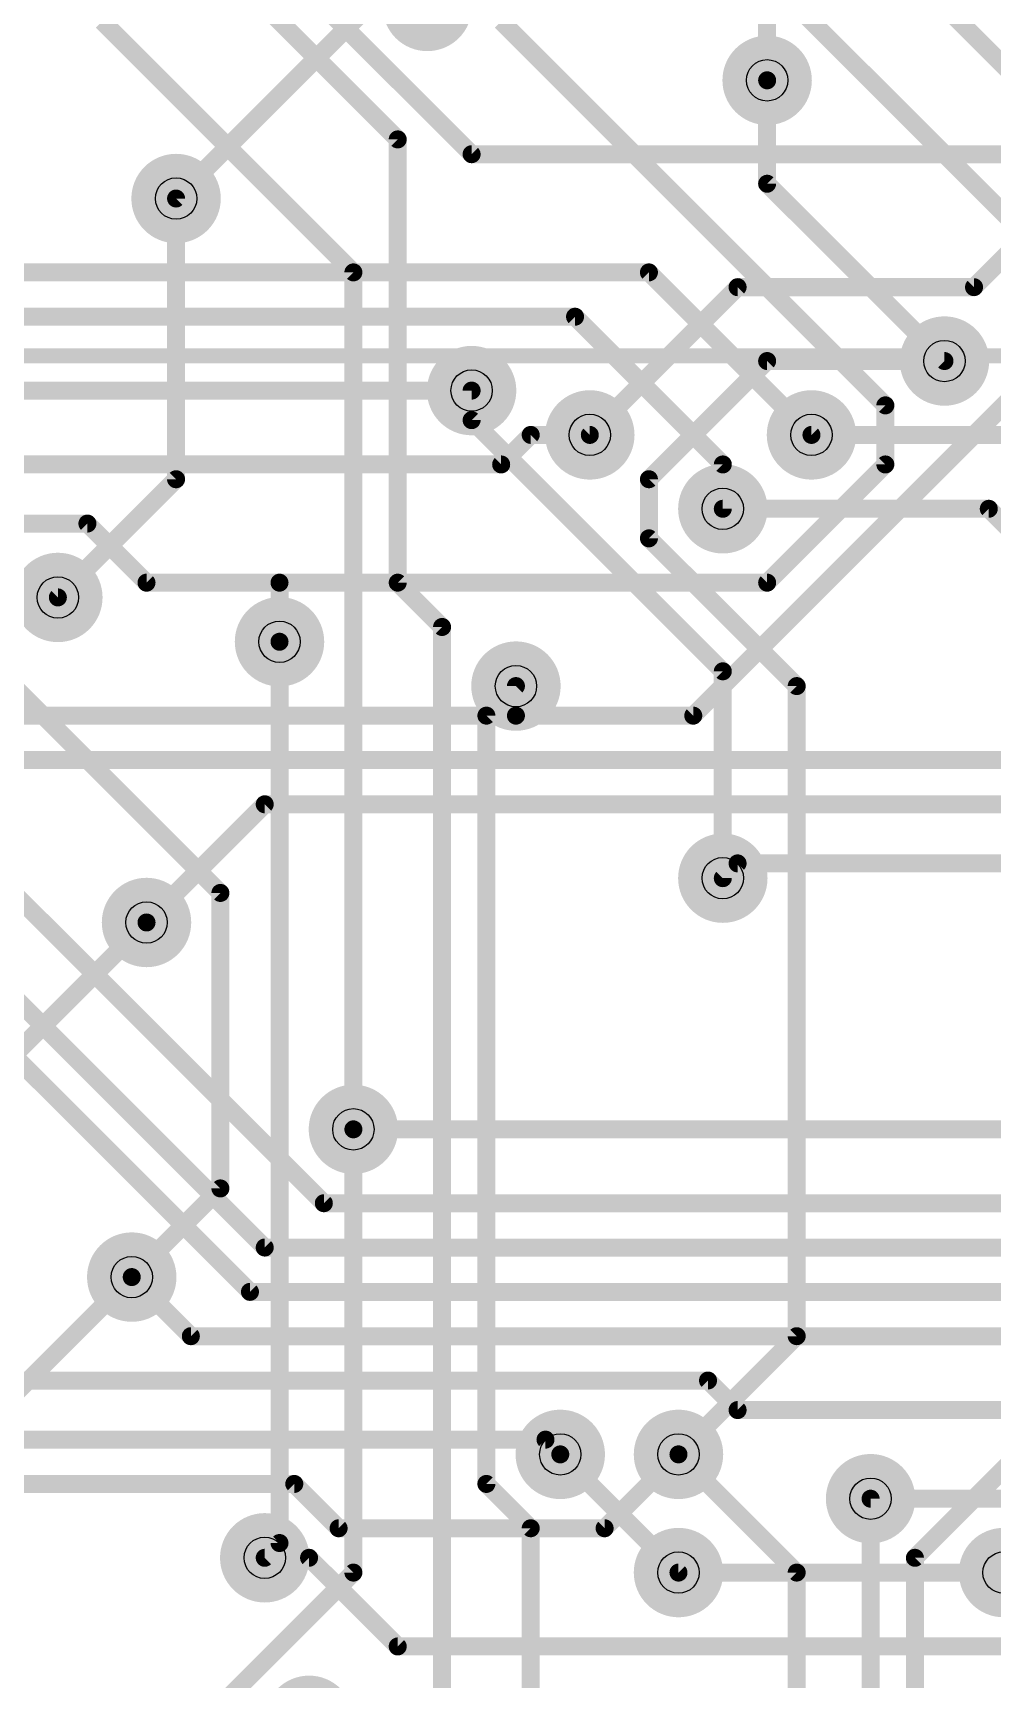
# Model space of a CAD drawing. Extents: x 0 to 200, y 0 to 49.
# Drawn here: x 92.29 to 100.4, y 16.72 to 30.65 of the extents above; entities that cross this region are included whole.
import ezdxf

# ---------------------------------------------------------------- set-up
doc = ezdxf.new("R2010")
doc.units = 0
for name, color, linetype in [('1', 12, 'CONTINUOUS'), ('16', 132, 'CONTINUOUS'), ('18', 110, 'CONTINUOUS'), ('21', 253, 'CONTINUOUS'), ('44', 253, 'CONTINUOUS')]:
    doc.layers.add(name, color=color, linetype=linetype)

# ---------------------------------------------------------------- blocks, each defined once
blk = doc.blocks.new('ROUNDV')
at = {"const_width": 0.5}
blk.add_lwpolyline([(0, -0.25, 1), (0, 0.25, 1), (0, -0.25)], format="xyb", dxfattribs=at)

msp = doc.modelspace()

# ---------------------------------------------------------------- linework, layer by layer
at = {"layer": '1', "const_width": 0.1524}
for points in [[(103, 27.875), (97.375, 33.5)], [(100.625, 29), (96.875, 32.75)], [(93.5, 29.25), (95.125, 30.875)], [(99.5, 27.5), (96.25, 30.75)], [(98.5, 29.375), (98.5, 30.25)], [(100, 27.875), (98.5, 29.375)], [(97.5, 28.625), (90.875, 28.625)], [(98.875, 27.25), (97.5, 28.625)], [(86.25, 28.25), (96.875, 28.25)], [(96.875, 28.25), (98.125, 27)], [(81.375, 27.625), (96, 27.625)], [(97.875, 24.875), (100.625, 27.625)], [(99.5, 27), (99.5, 27.5)], [(96.25, 27), (96.5, 27.25)], [(96.5, 27.25), (97, 27.25)], [(86.25, 27), (96.25, 27)], [(98.125, 27), (98.125, 26.625)], [(98.5, 26), (99.5, 27)], [(91.75, 26.5), (92.75, 26.5)], [(92.75, 26.5), (93.25, 26)], [(93.25, 26), (94.375, 26)], [(94.375, 26), (98.5, 26)], [(94.375, 25.5), (94.375, 26)], [(91.625, 25.875), (92.5, 25.875)], [(96.375, 24.875), (96.375, 25.125)], [(91.125, 24.875), (96.375, 24.875)], [(96.375, 24.875), (97.875, 24.875)], [(91.25, 24.5), (101.75, 24.5)], [(93.25, 23.125), (94.25, 24.125)], [(94.25, 24.125), (101.875, 24.125)], [(98.125, 23.5), (98.25, 23.625)], [(98.25, 23.625), (105.5, 23.625)], [(92.125, 23.375), (94.75, 20.75)], [(91.875, 22.75), (94.25, 20.375)], [(92, 22.125), (94.125, 20)], [(95, 21.375), (103.25, 21.375)], [(94.75, 20.75), (103.375, 20.75)], [(94.25, 20.375), (103.25, 20.375)], [(93.125, 20.125), (93.625, 19.625)], [(94.125, 20), (103.125, 20)], [(93.625, 19.625), (103, 19.625)], [(89, 19.25), (98, 19.25)], [(98, 19.25), (98.25, 19)], [(98.25, 19), (101.875, 19)], [(96.625, 18.75), (89.5, 18.75)], [(96.75, 18.625), (96.625, 18.75)], [(97.125, 18), (97.75, 18.625)], [(89.625, 18.375), (94.5, 18.375)], [(94.5, 18.375), (94.875, 18)], [(99.375, 18.25), (101.25, 18.25)], [(94.875, 18), (97.125, 18)], [(94.625, 17.75), (94.25, 17.75)], [(95.375, 17), (94.625, 17.75)], [(100.5, 17.625), (97.75, 17.625)], [(105.125, 17), (95.375, 17)]]:
    msp.add_lwpolyline(points, dxfattribs=at)
at = {"layer": '1', "const_width": 0.0762}
for points in [[(98.5381, 30.25, 1), (98.4619, 30.25)], [(98.4619, 29.375, 1), (98.5381, 29.375)], [(98.5269, 29.4019, 1), (98.4731, 29.3481)], [(93.4731, 29.2769, 1), (93.5269, 29.2231)], [(97.5269, 28.6519, 1), (97.4731, 28.5981)], [(97.5, 28.5869, 1), (97.5, 28.6631)], [(96.9019, 28.2769, 1), (96.8481, 28.2231)], [(96.875, 28.2119, 1), (96.875, 28.2881)], [(99.9731, 27.8481, 1), (100.0269, 27.9019)], [(96, 27.5869, 1), (96, 27.6631)], [(99.5381, 27.5, 1), (99.4619, 27.5)], [(99.4731, 27.4731, 1), (99.5269, 27.5269)], [(96.5, 27.2881, 1), (96.5, 27.2119)], [(96.5269, 27.2231, 1), (96.4731, 27.2769)], [(97, 27.2119, 1), (97, 27.2881)], [(98.8481, 27.2231, 1), (98.9019, 27.2769)], [(96.2231, 27.0269, 1), (96.2769, 26.9731)], [(96.25, 26.9619, 1), (96.25, 27.0381)], [(98.1631, 27, 1), (98.0869, 27)], [(98.0981, 26.9731, 1), (98.1519, 27.0269)], [(99.4619, 27, 1), (99.5381, 27)], [(99.5269, 26.9731, 1), (99.4731, 27.0269)], [(98.0869, 26.625, 1), (98.1631, 26.625)], [(92.7769, 26.5269, 1), (92.7231, 26.4731)], [(92.75, 26.4619, 1), (92.75, 26.5381)], [(93.25, 26.0381, 1), (93.25, 25.9619)], [(93.2231, 25.9731, 1), (93.2769, 26.0269)], [(94.375, 26.0381, 1), (94.375, 25.9619)], [(94.4131, 26, 1), (94.3369, 26)], [(94.375, 25.9619, 1), (94.375, 26.0381)], [(98.4731, 26.0269, 1), (98.5269, 25.9731)], [(98.5, 25.9619, 1), (98.5, 26.0381)], [(92.5, 25.8369, 1), (92.5, 25.9131)], [(94.3369, 25.5, 1), (94.4131, 25.5)], [(96.4131, 25.125, 1), (96.3369, 25.125)], [(96.375, 24.9131, 1), (96.375, 24.8369)], [(96.375, 24.8369, 1), (96.375, 24.9131)], [(97.8481, 24.9019, 1), (97.9019, 24.8481)], [(97.875, 24.8369, 1), (97.875, 24.9131)], [(96.3369, 24.875, 1), (96.4131, 24.875)], [(94.25, 24.1631, 1), (94.25, 24.0869)], [(94.2769, 24.0981, 1), (94.2231, 24.1519)], [(98.25, 23.6631, 1), (98.25, 23.5869)], [(98.2769, 23.5981, 1), (98.2231, 23.6519)], [(98.0981, 23.5269, 1), (98.1519, 23.4731)], [(93.2231, 23.1519, 1), (93.2769, 23.0981)], [(95, 21.4131, 1), (95, 21.3369)], [(94.75, 20.7881, 1), (94.75, 20.7119)], [(94.7231, 20.7231, 1), (94.7769, 20.7769)], [(94.25, 20.4131, 1), (94.25, 20.3369)], [(94.2231, 20.3481, 1), (94.2769, 20.4019)], [(93.1519, 20.1519, 1), (93.0981, 20.0981)], [(94.125, 20.0381, 1), (94.125, 19.9619)], [(94.0981, 19.9731, 1), (94.1519, 20.0269)], [(93.625, 19.6631, 1), (93.625, 19.5869)], [(93.5981, 19.5981, 1), (93.6519, 19.6519)], [(98.0269, 19.2769, 1), (97.9731, 19.2231)], [(98, 19.2119, 1), (98, 19.2881)], [(98.25, 19.0381, 1), (98.25, 18.9619)], [(98.2231, 18.9731, 1), (98.2769, 19.0269)], [(96.6519, 18.7769, 1), (96.5981, 18.7231)], [(96.625, 18.7119, 1), (96.625, 18.7881)], [(96.7231, 18.5981, 1), (96.7769, 18.6519)], [(97.7769, 18.5981, 1), (97.7231, 18.6519)], [(94.5269, 18.4019, 1), (94.4731, 18.3481)], [(94.5, 18.3369, 1), (94.5, 18.4131)], [(99.375, 18.2881, 1), (99.375, 18.2119)], [(94.875, 18.0381, 1), (94.875, 17.9619)], [(94.8481, 17.9731, 1), (94.9019, 18.0269)], [(97.0981, 18.0269, 1), (97.1519, 17.9731)], [(97.125, 17.9619, 1), (97.125, 18.0381)], [(94.25, 17.7881, 1), (94.25, 17.7119)], [(94.6519, 17.7769, 1), (94.5981, 17.7231)], [(94.625, 17.7119, 1), (94.625, 17.7881)], [(97.75, 17.6631, 1), (97.75, 17.5869)], [(95.375, 17.0381, 1), (95.375, 16.9619)], [(95.3481, 16.9731, 1), (95.4019, 17.0269)]]:
    msp.add_lwpolyline(points, format="xyb", dxfattribs=at)
at = {"layer": '16', "const_width": 0.1524}
for points in [[(90.75, 34.875), (96, 29.625)], [(95.375, 29.75), (92.5, 32.625)], [(98.5, 30.25), (98.5, 31.75)], [(95, 28.625), (92.875, 30.75)], [(95.375, 26), (95.375, 29.75)], [(96, 29.625), (100.875, 29.625)], [(100.25, 28.5), (101.125, 29.375)], [(93.5, 26.875), (93.5, 29.25)], [(95, 21.375), (95, 28.625)], [(97, 27.25), (98.25, 28.5)], [(98.25, 28.5), (100.25, 28.5)], [(97.5, 26.875), (98.5, 27.875)], [(98.5, 27.875), (100, 27.875)], [(96, 27.625), (96, 27.375)], [(96, 27.375), (98.125, 25.25)], [(102.625, 27.25), (98.875, 27.25)], [(92.5, 25.875), (93.5, 26.875)], [(97.5, 26.375), (97.5, 26.875)], [(98.125, 26.625), (100.375, 26.625)], [(100.375, 26.625), (105.375, 21.625)], [(98.75, 25.125), (97.5, 26.375)], [(95.75, 25.625), (95.375, 26)], [(95.75, 15.25), (95.75, 25.625)], [(94.375, 17.875), (94.375, 25.5)], [(93.875, 23.375), (91.875, 25.375)], [(98.125, 25.25), (98.125, 23.5)], [(96.375, 25.125), (96.125, 24.875)], [(98.75, 19.625), (98.75, 25.125)], [(96.125, 24.875), (96.125, 18.375)], [(93.875, 20.875), (93.875, 23.375)], [(91.625, 21.5), (93.25, 23.125)], [(95, 17.625), (95, 21.375)], [(93.125, 20.125), (93.875, 20.875)], [(89.625, 16.625), (93.125, 20.125)], [(97.75, 18.625), (98.75, 19.625)], [(99.75, 17.75), (101, 19)], [(97.75, 17.625), (96.75, 18.625)], [(97.75, 18.625), (98.75, 17.625)], [(96.125, 18.375), (96.5, 18)], [(99.375, 12.875), (99.375, 18.25)], [(96.5, 18), (96.5, 9.625)], [(94.25, 17.75), (94.375, 17.875)], [(93.625, 16.25), (95, 17.625)], [(98.75, 17.625), (98.75, 15.75)], [(99.75, 10.125), (99.75, 17.75)]]:
    msp.add_lwpolyline(points, dxfattribs=at)
at = {"layer": '16', "const_width": 0.0762}
for points in [[(98.4619, 30.25, 1), (98.5381, 30.25)], [(95.4131, 29.75, 1), (95.3369, 29.75)], [(95.3481, 29.7231, 1), (95.4019, 29.7769)], [(96, 29.6631, 1), (96, 29.5869)], [(95.9731, 29.5981, 1), (96.0269, 29.6519)], [(93.5381, 29.25, 1), (93.4619, 29.25)], [(95.0381, 28.625, 1), (94.9619, 28.625)], [(94.9731, 28.5981, 1), (95.0269, 28.6519)], [(98.25, 28.5381, 1), (98.25, 28.4619)], [(98.2769, 28.4731, 1), (98.2231, 28.5269)], [(100.2231, 28.5269, 1), (100.2769, 28.4731)], [(100.25, 28.4619, 1), (100.25, 28.5381)], [(98.5, 27.9131, 1), (98.5, 27.8369)], [(98.5269, 27.8481, 1), (98.4731, 27.9019)], [(100, 27.8369, 1), (100, 27.9131)], [(96.0381, 27.625, 1), (95.9619, 27.625)], [(96.0269, 27.4019, 1), (95.9731, 27.3481)], [(95.9619, 27.375, 1), (96.0381, 27.375)], [(96.9731, 27.2769, 1), (97.0269, 27.2231)], [(98.875, 27.2881, 1), (98.875, 27.2119)], [(93.4619, 26.875, 1), (93.5381, 26.875)], [(93.5269, 26.8481, 1), (93.4731, 26.9019)], [(97.5381, 26.875, 1), (97.4619, 26.875)], [(97.4731, 26.9019, 1), (97.5269, 26.8481)], [(98.125, 26.6631, 1), (98.125, 26.5869)], [(100.4019, 26.6519, 1), (100.3481, 26.5981)], [(100.375, 26.5869, 1), (100.375, 26.6631)], [(97.4619, 26.375, 1), (97.5381, 26.375)], [(97.5269, 26.4019, 1), (97.4731, 26.3481)], [(95.4019, 26.0269, 1), (95.3481, 25.9731)], [(92.4731, 25.9019, 1), (92.5269, 25.8481)], [(95.3369, 26, 1), (95.4131, 26)], [(95.7881, 25.625, 1), (95.7119, 25.625)], [(95.7231, 25.5981, 1), (95.7769, 25.6519)], [(94.4131, 25.5, 1), (94.3369, 25.5)], [(98.1631, 25.25, 1), (98.0869, 25.25)], [(98.0981, 25.2231, 1), (98.1519, 25.2769)], [(96.4019, 25.0981, 1), (96.3481, 25.1519)], [(98.7881, 25.125, 1), (98.7119, 25.125)], [(98.7231, 25.0981, 1), (98.7769, 25.1519)], [(96.1631, 24.875, 1), (96.0869, 24.875)], [(96.0981, 24.9019, 1), (96.1519, 24.8481)], [(98.0869, 23.5, 1), (98.1631, 23.5)], [(93.9131, 23.375, 1), (93.8369, 23.375)], [(93.8481, 23.3481, 1), (93.9019, 23.4019)], [(93.2769, 23.0981, 1), (93.2231, 23.1519)], [(95.0381, 21.375, 1), (94.9619, 21.375)], [(94.9619, 21.375, 1), (95.0381, 21.375)], [(93.8369, 20.875, 1), (93.9131, 20.875)], [(93.9019, 20.8481, 1), (93.8481, 20.9019)], [(93.1519, 20.0981, 1), (93.0981, 20.1519)], [(93.0981, 20.1519, 1), (93.1519, 20.0981)], [(98.7119, 19.625, 1), (98.7881, 19.625)], [(98.7769, 19.5981, 1), (98.7231, 19.6519)], [(96.7769, 18.6519, 1), (96.7231, 18.5981)], [(97.7769, 18.6519, 1), (97.7231, 18.5981)], [(97.7231, 18.6519, 1), (97.7769, 18.5981)], [(96.0869, 18.375, 1), (96.1631, 18.375)], [(96.1519, 18.4019, 1), (96.0981, 18.3481)], [(99.4131, 18.25, 1), (99.3369, 18.25)], [(96.5381, 18, 1), (96.4619, 18)], [(96.4731, 17.9731, 1), (96.5269, 18.0269)], [(94.3369, 17.875, 1), (94.4131, 17.875)], [(94.4019, 17.8481, 1), (94.3481, 17.9019)], [(94.2231, 17.7769, 1), (94.2769, 17.7231)], [(95.0269, 17.5981, 1), (94.9731, 17.6519)], [(97.7231, 17.5981, 1), (97.7769, 17.6519)], [(98.7881, 17.625, 1), (98.7119, 17.625)], [(98.7231, 17.5981, 1), (98.7769, 17.6519)], [(99.7881, 17.75, 1), (99.7119, 17.75)], [(99.7231, 17.7769, 1), (99.7769, 17.7231)], [(94.9619, 17.625, 1), (95.0381, 17.625)]]:
    msp.add_lwpolyline(points, format="xyb", dxfattribs=at)
at = {"layer": '21', "const_width": 0.127}
msp.add_lwpolyline([(141.18, 27.92), (90.98, 27.92)], dxfattribs=at)
at = {"layer": '44'}
for centre in [(98.5, 30.25), (93.5, 29.25), (100, 27.875), (96, 27.625), (97, 27.25), (98.875, 27.25), (98.125, 26.625), (92.5, 25.875), (94.375, 25.5), (96.375, 25.125), (98.125, 23.5), (93.25, 23.125), (95, 21.375), (93.125, 20.125), (96.75, 18.625), (97.75, 18.625), (99.375, 18.25), (94.25, 17.75), (97.75, 17.625), (100.5, 17.625)]:
    msp.add_circle(centre, 0.175, dxfattribs=at)

# ---------------------------------------------------------------- block references
at = {"layer": '18', "xscale": 0.7564, "yscale": 0.7564}
for p in [(95.625, 30.875), (95.625, 30.875), (98.5, 30.25), (98.5, 30.25), (93.5, 29.25), (93.5, 29.25), (100, 27.875), (100, 27.875), (96, 27.625), (96, 27.625), (97, 27.25), (97, 27.25), (98.875, 27.25), (98.875, 27.25), (98.125, 26.625), (98.125, 26.625), (92.5, 25.875), (92.5, 25.875), (94.375, 25.5), (94.375, 25.5), (96.375, 25.125), (96.375, 25.125), (98.125, 23.5), (98.125, 23.5), (93.25, 23.125), (93.25, 23.125), (95, 21.375), (95, 21.375), (93.125, 20.125), (93.125, 20.125), (96.75, 18.625), (96.75, 18.625), (97.75, 18.625), (97.75, 18.625), (99.375, 18.25), (99.375, 18.25), (94.25, 17.75), (94.25, 17.75), (97.75, 17.625), (97.75, 17.625), (100.5, 17.625), (100.5, 17.625), (94.625, 16.375), (94.625, 16.375)]:
    msp.add_blockref('ROUNDV', p, dxfattribs=at)

doc.saveas('drawing.dxf')
